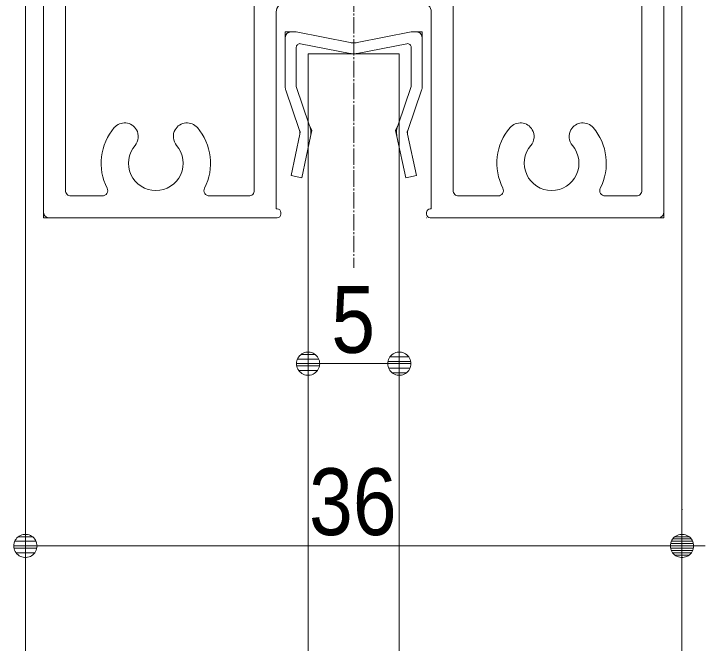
# Model space of a CAD drawing. Units: millimetres, scale not verified. Extents: x -6062 to 6062, y -3045 to 3045.
# Drawn here: x 344.3 to 723.4, y -43.1 to 302.2 of the extents above; entities that cross this region are included whole.
import ezdxf
from ezdxf.enums import TextEntityAlignment as Align

# ---------------------------------------------------------------- set-up
doc = ezdxf.new("R2010")
doc.units = ezdxf.units.MM
doc.header["$LTSCALE"] = 20
doc.linetypes.add('CHAIN2', pattern=[12, 9, -1, 1, -1])
for name, color, linetype, lineweight in [('0-1_0', 7, 'Continuous', 9), ('0-2_2寸法-1', 7, 'Continuous', 9), ('0-4_3一般', 7, 'Continuous', 9)]:
    doc.layers.add(name, color=color, linetype=linetype, lineweight=lineweight)
doc.styles.add('ＭＳ Ｐゴシック', font='')
doc.styles.get('ＭＳ Ｐゴシック').set_extended_font_data('MS PGothic')

# ---------------------------------------------------------------- blocks, each defined once
blk = doc.blocks.new('グループ-66')
at = {"layer": '0-4_3一般', "linetype": 'CHAIN2'}
blk.add_line((46363.7, 19926.8), (46363.7, 3255.3), dxfattribs=at)
blk = doc.blocks.new('グループ-67')
at = {"layer": '0-4_3一般'}
for p, q in [((43063.7, 10804.9), (43103.7, 10804.9)), ((49623.7, 10804.9), (49663.7, 10804.9)), ((42963.7, 10704.9), (42963.7, 3864.9)), ((49523.7, 10704.9), (49523.7, 10304.9)), ((49763.7, 3864.9), (49763.7, 10704.9)), ((47343.7, 10304.9), (49523.7, 10304.9)), ((45543.7, 10024.9), (45543.7, 10144.9)), ((45543.7, 10144.9), (45543.7, 10024.9)), ((47183.7, 10144.9), (47183.7, 10024.9)), ((43605.8, 9964.9), (43603.7, 9964.9)), ((45483.7, 9964.9), (44923.7, 9964.9)), ((47803.7, 9964.9), (47243.7, 9964.9)), ((49123.7, 9964.9), (49121.5, 9964.9)), ((44863.7, 8064.9), (44863.7, 9904.9)), ((47863.7, 9904.9), (47863.7, 8064.9)), ((43203.7, 4104.9), (43203.7, 9564.9)), ((49523.7, 9564.9), (49523.7, 4104.9)), ((44083.9, 9195.1), (44084.1, 9195.1)), ((48643.5, 9195.1), (48643.7, 9195.1)), ((44583.7, 9033.3), (44583.7, 7784.9)), ((48143.7, 9033.3), (48143.7, 7784.9)), ((44923.7, 8004.9), (45483.7, 8004.9)), ((47303.7, 8004.9), (47803.7, 8004.9)), ((45543.7, 7944.9), (45543.7, 7264.9)), ((47183.7, 7884.9), (47183.7, 7264.9)), ((45203.7, 7724.9), (44643.7, 7724.9)), ((45263.7, 6984.9), (45263.7, 7664.9)), ((47463.7, 6984.9), (47463.7, 7664.9)), ((48083.7, 7724.9), (47523.7, 7724.9)), ((47083.7, 7164.9), (45643.7, 7164.9)), ((45363.7, 6884.9), (46103.7, 6884.9)), ((46163.7, 6824.9), (46163.7, 6464.9)), ((46563.7, 6824.9), (46563.7, 6464.9)), ((46623.7, 6884.9), (47363.7, 6884.9)), ((45373.7, 6404.9), (46103.7, 6404.9)), ((46623.7, 6404.9), (47353.7, 6404.9)), ((45273.7, 4104.9), (45273.7, 6304.9)), ((47453.7, 4104.9), (47453.7, 6304.9)), ((45613.7, 6164.9), (47113.7, 6164.9)), ((45513.7, 3904.9), (45513.7, 6064.9)), ((47213.7, 6064.9), (47213.7, 3904.9)), ((43203.7, 4044.9), (43203.9, 4044.9)), ((43263.7, 4044.9), (43605.8, 4044.9)), ((45213.7, 4044.9), (44781.5, 4044.9)), ((47453.7, 4044.9), (47453.9, 4044.9)), ((47945.8, 4044.9), (47513.7, 4044.9)), ((49121.5, 4044.9), (49463.7, 4044.9)), ((45513.7, 3904.9), (45523.7, 3904.9)), ((47213.7, 3904.9), (47203.7, 3904.9)), ((42963.7, 3864.9), (42963.7, 3804.9)), ((43023.7, 3804.9), (42963.7, 3804.9)), ((45523.7, 3804.9), (43023.7, 3804.9)), ((45563.7, 3864.9), (45563.7, 3844.9)), ((47163.7, 3864.9), (47163.7, 3844.9)), ((47163.7, 3804.9), (47163.9, 3804.9)), ((47203.7, 3804.9), (49703.7, 3804.9)), ((49703.7, 3804.9), (49763.7, 3804.9)), ((49763.7, 3864.9), (49763.7, 3804.9))]:
    blk.add_line(p, q, dxfattribs=at)
blk.add_lwpolyline([(43203.7, 10704.9), (43203.7, 10304.9), (45383.7, 10304.9)], dxfattribs=at)
for centre, radius, start, end in [((43063.7, 10704.9), 100, 135, 180), ((43063.7, 10704.9), 100, 90, 135), ((43103.7, 10704.9), 100, 45, 90), ((43103.7, 10704.9), 100, 0, 45), ((49623.7, 10704.9), 100, 135, 180), ((49623.7, 10704.9), 100, 90, 135), ((49663.7, 10704.9), 100, 45, 90), ((49663.7, 10704.9), 100, 0, 45), ((45383.7, 10144.9), 160, 45, 90), ((45383.7, 10144.9), 160, 0, 45), ((47343.7, 10144.9), 160, 135, 180), ((47343.7, 10144.9), 160, 90, 135), ((45483.7, 10024.9), 60, 315, 0), ((47243.7, 10024.9), 60, 180, 225), ((43603.7, 9564.9), 400, 90, 135), ((43605.8, 9904.9), 60, 31.48215, 90), ((43605.8, 9904.9), 60, 332.96431, 31.48215), ((44923.7, 9904.9), 60, 135, 180), ((44923.7, 9904.9), 60, 90, 135), ((45483.7, 10024.9), 60, 270, 315), ((47243.7, 10024.9), 60, 225, 270), ((47803.7, 9904.9), 60, 45, 90), ((47803.7, 9904.9), 60, 0, 45), ((49121.5, 9904.9), 60, 148.51785, 207.03569), ((49121.5, 9904.9), 60, 90, 148.51785), ((49123.7, 9564.9), 400, 45, 90), ((44193.7, 9604.9), 600, 152.96431, 164.24654), ((44193.7, 9604.9), 300, 110.26439, 175.52878), ((44193.7, 9604.9), 300, 45, 110.26439), ((48533.7, 9604.9), 300, 69.73561, 135), ((48533.7, 9604.9), 300, 4.47122, 69.73561), ((48533.7, 9604.9), 600, 15.75346, 27.03569), ((43603.7, 9564.9), 400, 135, 180), ((44193.7, 9604.9), 300, 339.73561, 45), ((48533.7, 9604.9), 300, 135, 200.26439), ((49123.7, 9564.9), 400, 0, 45), ((44193.7, 9604.9), 600, 164.24654, 175.52878), ((48533.7, 9604.9), 600, 4.47122, 15.75346), ((43745, 9640), 150, 175.52878, 265.52878), ((48982.3, 9640), 150, 274.47122, 4.47122), ((43745, 9640), 150, 265.52878, 355.52878), ((48982.3, 9640), 150, 184.47122, 274.47122), ((44193.7, 9604.9), 300, 274.47122, 339.73561), ((48533.7, 9604.9), 300, 200.26439, 265.52878), ((44228.7, 9156.3), 150, 129.73561, 165), ((44228.7, 9156.3), 150, 94.47122, 129.73561), ((48498.6, 9156.3), 150, 50.26439, 85.52878), ((48498.6, 9156.3), 150, 15, 50.26439), ((44228.7, 9156.3), 150, 165, 219.73561), ((48498.6, 9156.3), 150, 320.26439, 15), ((44228.7, 9156.3), 150, 219.73561, 274.47122), ((44193.7, 9604.9), 600, 274.47122, 287.23561), ((44193.7, 9604.9), 600, 287.23561, 300), ((44523.7, 9033.3), 60, 60, 120), ((44523.7, 9033.3), 60, 0, 60), ((48203.7, 9033.3), 60, 120, 180), ((48203.7, 9033.3), 60, 60, 120), ((48533.7, 9604.9), 600, 240, 252.76439), ((48533.7, 9604.9), 600, 252.76439, 265.52878), ((48498.6, 9156.3), 150, 265.52878, 320.26439), ((44923.7, 8064.9), 60, 180, 225), ((47803.7, 8064.9), 60, 315, 0), ((44923.7, 8064.9), 60, 225, 270), ((45483.7, 7944.9), 60, 45, 90), ((45483.7, 7944.9), 60, 0, 45), ((47303.7, 7884.9), 120, 135, 180), ((47303.7, 7884.9), 120, 90, 135), ((47803.7, 8064.9), 60, 270, 315), ((44643.7, 7784.9), 60, 180, 225), ((44643.7, 7784.9), 60, 180, 225), ((44643.7, 7784.9), 60, 225, 270), ((44643.7, 7784.9), 60, 225, 270), ((48083.7, 7784.9), 60, 270, 315), ((48083.7, 7784.9), 60, 270, 315), ((48083.7, 7784.9), 60, 315, 0), ((48083.7, 7784.9), 60, 315, 0), ((45203.7, 7664.9), 60, 45, 90), ((45203.7, 7664.9), 60, 0, 45), ((47523.7, 7664.9), 60, 135, 180), ((47523.7, 7664.9), 60, 90, 135), ((45643.7, 7264.9), 100, 180, 225), ((47083.7, 7264.9), 100, 315, 0), ((45643.7, 7264.9), 100, 225, 270), ((47083.7, 7264.9), 100, 270, 315), ((45363.7, 6984.9), 100, 180, 225), ((47363.7, 6984.9), 100, 315, 0), ((45363.7, 6984.9), 100, 225, 270), ((47363.7, 6984.9), 100, 270, 315), ((46103.7, 6824.9), 60, 45, 90), ((46103.7, 6824.9), 60, 0, 45), ((46623.7, 6824.9), 60, 135, 180), ((46623.7, 6824.9), 60, 90, 135), ((46103.7, 6464.9), 60, 315, 0), ((46623.7, 6464.9), 60, 180, 225), ((45373.7, 6304.9), 100, 135, 180), ((45373.7, 6304.9), 100, 90, 135), ((46103.7, 6464.9), 60, 270, 315), ((46623.7, 6464.9), 60, 225, 270), ((47353.7, 6304.9), 100, 45, 90), ((47353.7, 6304.9), 100, 0, 45), ((45613.7, 6064.9), 100, 90, 135), ((47113.7, 6064.9), 100, 45, 90), ((45613.7, 6064.9), 100, 135, 180), ((47113.7, 6064.9), 100, 0, 45), ((44193.7, 4404.9), 600, 139.47122, 173.25346), ((43851.6, 4697.3), 150, 84.73561, 139.47122), ((43851.6, 4697.3), 150, 30, 84.73561), ((44535.7, 4697.3), 150, 95.26439, 150), ((44535.7, 4697.3), 150, 40.52878, 95.26439), ((44193.7, 4404.9), 600, 6.74654, 40.52878), ((48533.7, 4404.9), 600, 139.47122, 173.25346), ((48191.6, 4697.3), 150, 84.73561, 139.47122), ((48191.6, 4697.3), 150, 30, 84.73561), ((48875.7, 4697.3), 150, 95.26439, 150), ((48875.7, 4697.3), 150, 40.52878, 95.26439), ((48533.7, 4404.9), 600, 6.74654, 40.52878), ((43851.6, 4697.3), 150, 354.73561, 30), ((44535.7, 4697.3), 150, 150, 185.26439), ((48191.6, 4697.3), 150, 354.73561, 30), ((48875.7, 4697.3), 150, 150, 185.26439), ((43851.6, 4697.3), 150, 319.47122, 354.73561), ((44535.7, 4697.3), 150, 185.26439, 220.52878), ((48191.6, 4697.3), 150, 319.47122, 354.73561), ((48875.7, 4697.3), 150, 185.26439, 220.52878), ((44193.7, 4404.9), 300, 139.47122, 204.73561), ((44193.7, 4404.9), 300, 335.26439, 40.52878), ((48533.7, 4404.9), 300, 139.47122, 204.73561), ((48533.7, 4404.9), 300, 335.26439, 40.52878), ((44193.7, 4404.9), 600, 173.25346, 207.0357), ((44193.7, 4404.9), 600, 332.9643, 6.74654), ((48533.7, 4404.9), 600, 173.25346, 207.03569), ((48533.7, 4404.9), 600, 332.96431, 6.74654), ((44193.7, 4404.9), 300, 204.73561, 270), ((44193.7, 4404.9), 300, 270, 335.26439), ((48533.7, 4404.9), 300, 204.73561, 270), ((48533.7, 4404.9), 300, 270, 335.26439), ((43263.7, 4104.9), 60, 180, 225), ((43605.8, 4104.9), 60, 328.51785, 27.0357), ((44781.5, 4104.9), 60, 152.9643, 211.48215), ((45213.7, 4104.9), 60, 315, 0), ((47513.7, 4104.9), 60, 180, 225), ((47945.8, 4104.9), 60, 328.51785, 27.03569), ((49121.5, 4104.9), 60, 152.96431, 211.48215), ((49463.7, 4104.9), 60, 315, 0), ((43263.7, 4104.9), 60, 225, 270), ((43605.8, 4104.9), 60, 270, 328.51785), ((44781.5, 4104.9), 60, 211.48215, 270), ((45213.7, 4104.9), 60, 270, 315), ((47513.7, 4104.9), 60, 225, 270), ((47945.8, 4104.9), 60, 270, 328.51785), ((49121.5, 4104.9), 60, 211.48215, 270), ((49463.7, 4104.9), 60, 270, 315), ((45523.7, 3864.9), 40, 45, 90), ((45523.7, 3864.9), 40, 0, 45), ((47203.7, 3864.9), 40, 135, 180), ((47203.7, 3864.9), 40, 90, 135), ((43023.7, 3864.9), 60, 180, 225), ((43023.7, 3864.9), 60, 225, 270), ((45523.7, 3844.9), 40, 270, 315), ((45523.7, 3844.9), 40, 315, 0), ((47203.7, 3844.9), 40, 180, 225), ((47203.7, 3844.9), 40, 225, 270), ((49703.7, 3864.9), 60, 270, 315), ((49703.7, 3864.9), 60, 315, 0)]:
    blk.add_arc(centre, radius, start, end, dxfattribs=at)
blk = doc.blocks.new('グループ-79')
at = {"layer": '0-4_3一般'}
for p, q in [((45613.7, 5844.9), (45613.7, 5784.9)), ((45613.7, 5844.9), (45673.7, 5844.9)), ((45673.7, 5844.9), (45733.7, 5844.9)), ((46326.3, 5728.4), (45733.7, 5844.9)), ((46401, 5728.4), (46993.7, 5844.9)), ((46993.7, 5844.9), (47053.7, 5844.9)), ((47113.7, 5844.9), (47053.7, 5844.9)), ((47113.7, 5844.9), (47113.7, 5784.9)), ((45613.7, 5231.5), (45613.7, 5784.9)), ((47113.7, 5784.9), (47113.7, 5231.5)), ((46326.3, 5608.4), (45781.1, 5715.9)), ((46401, 5608.4), (46946.2, 5715.9)), ((45733.7, 5244.9), (45733.7, 5676.6)), ((46993.7, 5244.9), (46993.7, 5676.6)), ((45733.7, 5244.9), (45874.9, 4825.8)), ((46852.4, 4825.8), (46993.7, 5244.9)), ((45766.4, 4774.6), (45619.4, 5205.8)), ((47107.9, 5205.8), (46960.9, 4774.6)), ((45903.7, 4764.9), (45874.9, 4825.8)), ((46823.7, 4764.9), (46852.4, 4825.8)), ((45777.9, 4750.2), (45766.4, 4774.6)), ((45777.9, 4750.2), (45772.3, 4723.9)), ((45903.7, 4764.9), (45889.7, 4699)), ((46823.7, 4764.9), (46837.6, 4699)), ((46949.4, 4750.2), (46960.9, 4774.6)), ((46949.4, 4750.2), (46955, 4723.9))]:
    blk.add_line(p, q, dxfattribs=at)
for points in [[(45889.7, 4699), (45793.7, 4244.9), (45676.3, 4269.7), (45772.3, 4723.9)], [(46955, 4723.9), (47051.1, 4269.7), (46933.7, 4244.9), (46837.6, 4699)]]:
    blk.add_lwpolyline(points, dxfattribs=at)
for centre, radius, start, end in [((45673.7, 5784.9), 60, 90, 135), ((47053.7, 5784.9), 60, 45, 90), ((45673.7, 5784.9), 60, 135, 180), ((47053.7, 5784.9), 60, 0, 45), ((45773.7, 5676.6), 40, 129.6175, 180), ((45773.7, 5676.6), 40, 79.23499, 129.6175), ((46363.7, 5924.9), 200, 259.23499, 264.6175), ((46363.7, 5924.9), 200, 264.6175, 270), ((46363.7, 5924.9), 200, 270, 275.3825), ((46363.7, 5924.9), 200, 275.3825, 280.76501), ((46953.7, 5676.6), 40, 50.3825, 100.76501), ((46953.7, 5676.6), 40, 0, 50.3825), ((46363.7, 5804.9), 200, 259.23499, 264.6175), ((46363.7, 5804.9), 200, 264.6175, 270), ((46363.7, 5804.9), 200, 270, 275.3825), ((46363.7, 5804.9), 200, 275.3825, 280.76501), ((45673.7, 5231.5), 60, 180, 192.63886), ((47053.7, 5231.5), 60, 347.36114, 0), ((45673.7, 5231.5), 60, 192.63886, 205.27772), ((47053.7, 5231.5), 60, 334.72228, 347.36114), ((45694.1, 4740.4), 200, 6.66677, 25.27772), ((47033.3, 4740.4), 200, 154.72228, 173.33323), ((45694.1, 4740.4), 80, 6.66677, 25.27772), ((45694.1, 4740.4), 80, 348.05582, 6.66677), ((45694.1, 4740.4), 200, 348.05582, 6.66677), ((47033.3, 4740.4), 200, 173.33323, 191.94418), ((47033.3, 4740.4), 80, 173.33323, 191.94418), ((47033.3, 4740.4), 80, 154.72228, 173.33323)]:
    blk.add_arc(centre, radius, start, end, dxfattribs=at)
blk = doc.blocks.new('グループ-82')
at = {"layer": '0-4_3一般'}
for p, q in [((45863.7, 5604.9), (45863.7, -32200)), ((46863.7, 5604.9), (45863.7, 5604.9)), ((46863.7, -32200), (46863.7, 5604.9))]:
    blk.add_line(p, q, dxfattribs=at)
blk.add_lwpolyline([(49963.7, 10804.9), (49963.7, -37400), (42763.7, -37400), (42763.7, 10804.9)], close=True, dxfattribs=at)
blk = doc.blocks.new('グループ-91')
at = {"layer": '0-4_3一般'}
for name in ['グループ-66', 'グループ-82', 'グループ-67', 'グループ-79']:
    blk.add_blockref(name, (0, 0), dxfattribs=at)
blk = doc.blocks.new('グループ-93')
at = {"layer": '0-4_3一般'}
blk.add_blockref('グループ-91', (0, 0), dxfattribs=at)
blk = doc.blocks.new('_Dot')
at = {"layer": '0-1_0'}
for p, q in [((7.99, 6), (-7.99, 6)), ((-10, 0), (-20, 0)), ((9.78, 2), (-9.78, 2)), ((9.16, -3.98), (-9.16, -3.98)), ((6, -7.98), (-6, -7.98))]:
    blk.add_line(p, q, dxfattribs=at)
for points in [[(10, 0), (9.92, 1.25), (9.69, 2.49), (9.3, 3.68), (8.76, 4.82), (8.09, 5.88), (7.29, 6.85), (6.37, 7.71), (5.36, 8.44), (4.26, 9.05), (3.09, 9.51), (1.87, 9.82), (0.63, 9.98), (-0.63, 9.98), (-1.87, 9.82), (-3.09, 9.51), (-4.26, 9.05), (-5.36, 8.44), (-6.37, 7.71), (-7.29, 6.85), (-8.09, 5.88), (-8.76, 4.82), (-9.3, 3.68), (-9.69, 2.49), (-9.92, 1.25), (-10, 0), (0, 0)], [(-10, 0), (-9.92, -1.25), (-9.69, -2.49), (-9.3, -3.68), (-8.76, -4.82), (-8.09, -5.88), (-7.29, -6.85), (-6.37, -7.71), (-5.36, -8.44), (-4.26, -9.05), (-3.09, -9.51), (-1.87, -9.82), (-0.63, -9.98), (0.63, -9.98), (1.87, -9.82), (3.09, -9.51), (4.26, -9.05), (5.36, -8.44), (6.37, -7.71), (7.29, -6.85), (8.09, -5.88), (8.76, -4.82), (9.3, -3.68), (9.69, -2.49), (9.92, -1.25), (10, 0), (0, 0)]]:
    blk.add_lwpolyline(points, close=True, dxfattribs=at)

msp = doc.modelspace()

# ---------------------------------------------------------------- linework, layer by layer
at = {"layer": '0-2_2寸法-1'}
for p, q in [((505.68, 130.25), (505.88, 130.25)), ((555.68, 130.25), (555.88, 130.25)), ((542.97, 110.25), (518.4, 110.25)), ((350.68, 30.25), (350.88, 30.25)), ((710.68, 30.25), (710.88, 30.25)), ((710.68, 30.25), (710.88, 30.25)), ((697.97, 10.25), (363.4, 10.25))]:
    msp.add_line(p, q, dxfattribs=at)

# ---------------------------------------------------------------- block references
at = {"layer": '0-2_2寸法-1', "xscale": 0.6356201, "yscale": 0.6356201, "rotation": 180}
for p in [(505.68, 110.25), (350.68, 10.25), (710.68, 10.25)]:
    msp.add_blockref('_Dot', p, dxfattribs=at)
at = {"layer": '0-2_2寸法-1', "xscale": 0.6356201, "yscale": 0.6356201}
for p in [(555.68, 110.25), (710.68, 10.25)]:
    msp.add_blockref('_Dot', p, dxfattribs=at)
at = {"layer": '0-4_3一般', "xscale": 0.05, "yscale": 0.05}
msp.add_blockref('グループ-93', (-1787.5, 0), dxfattribs=at)

# ---------------------------------------------------------------- texts
at = {"layer": '0-2_2寸法-1', "style": 'ＭＳ Ｐゴシック', "width": 0.9}
for s, p in [('5', (518.39, 105.19)), ('36', (506.19, 5.19))]:
    msp.add_text(s, height=36.66, dxfattribs=at).set_placement(p, align=Align.BOTTOM_LEFT)

doc.saveas('drawing.dxf')
